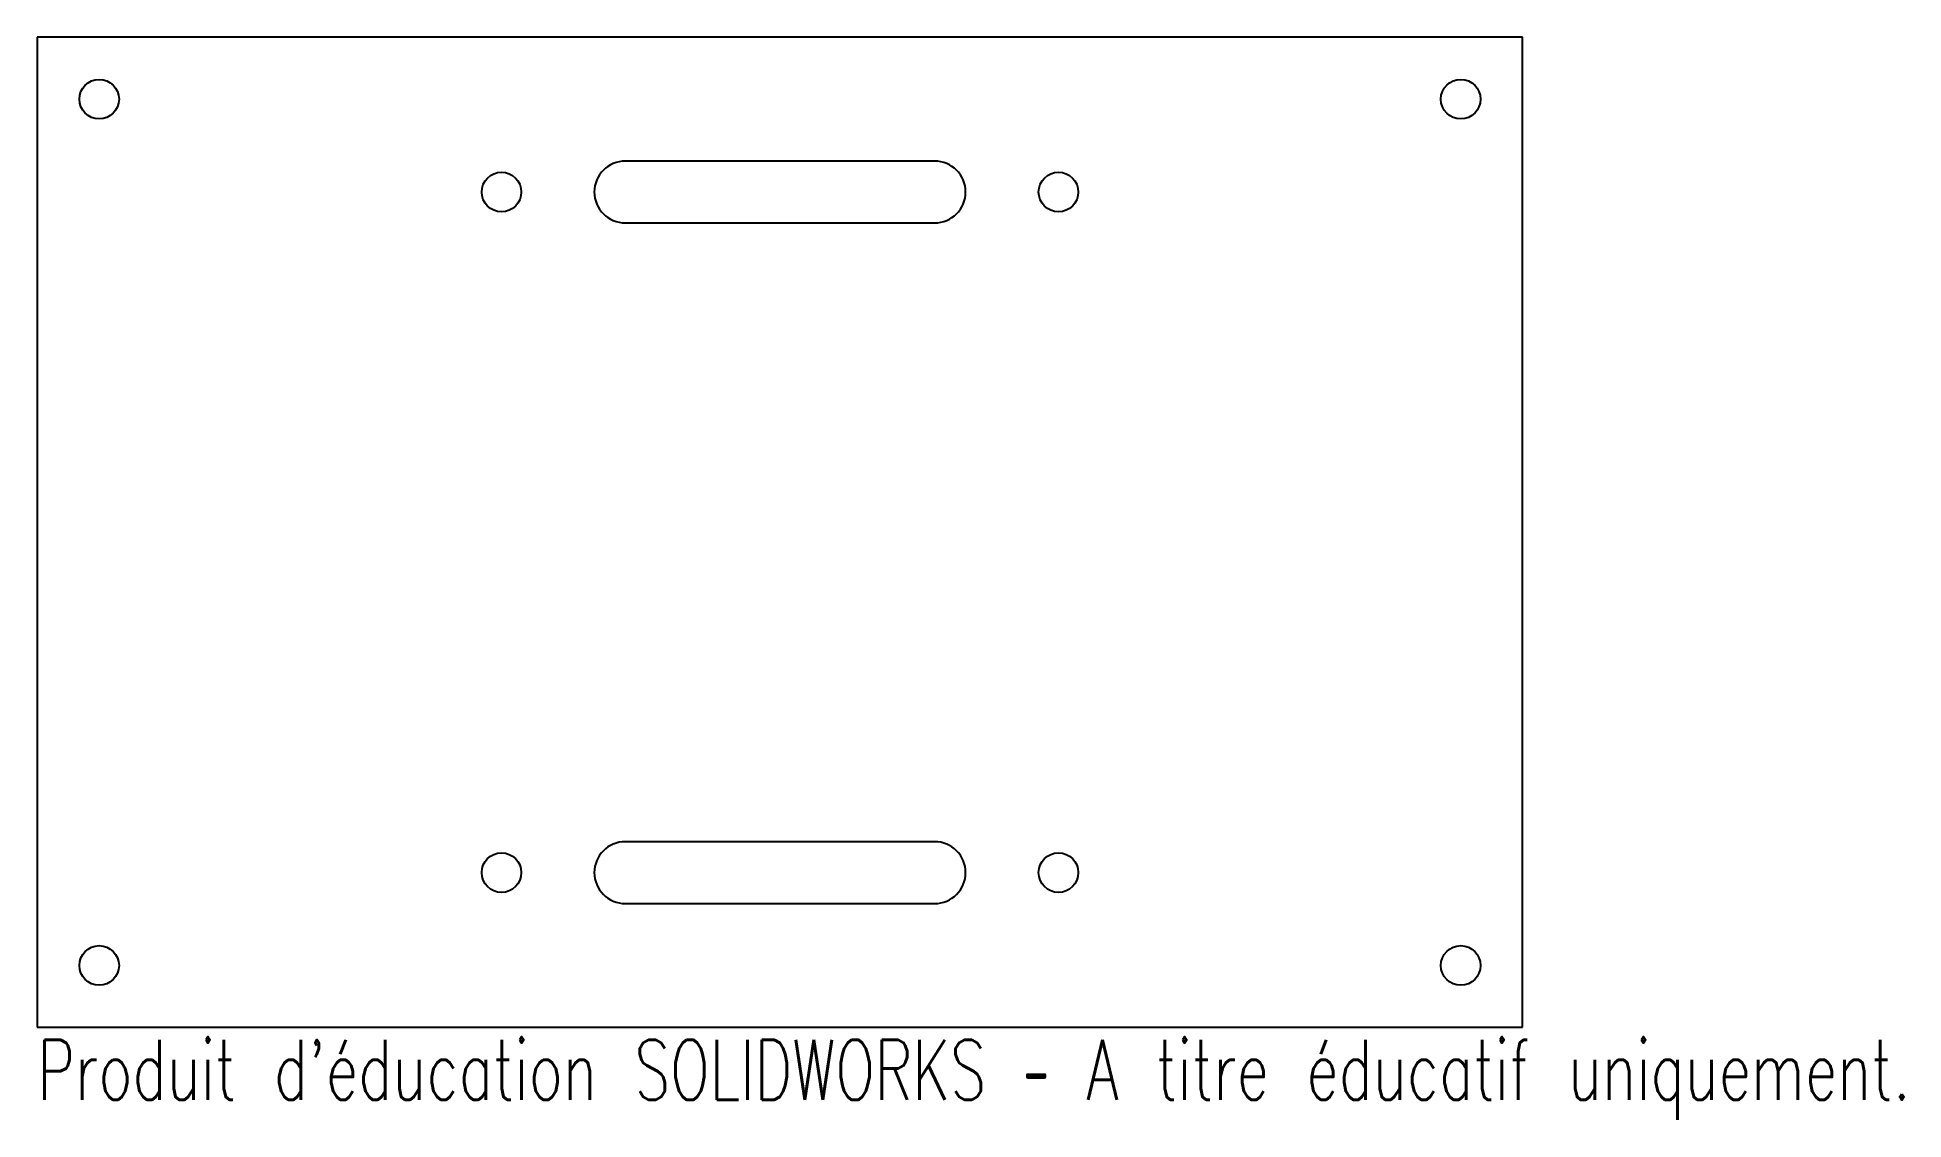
# Model space of a CAD drawing. Header units: millimetres. Extents: x 0 to 151, y -7 to 80.
import ezdxf

# ---------------------------------------------------------------- set-up
doc = ezdxf.new("R2010")
doc.units = ezdxf.units.MM
doc.styles.add('SLDTEXTSTYLE0', font='TXT', dxfattribs={"width": 0.7, "bigfont": 'bigfont'})

msp = doc.modelspace()

# ---------------------------------------------------------------- linework, layer by layer
at = {"color": 7, "linetype": 'Continuous', "lineweight": 25}
for p, q in [((120, 80), (0, 80)), ((0, 80), (0, 0)), ((120, 0), (120, 80)), ((72.5, 70), (47.5, 70)), ((47.5, 65), (72.5, 65)), ((72.5, 15), (47.5, 15)), ((47.5, 10), (72.5, 10)), ((0, 0), (120, 0))]:
    msp.add_line(p, q, dxfattribs=at)
for centre in [(5, 75), (115, 75), (37.5, 67.5), (82.5, 67.5), (37.5, 12.5), (82.5, 12.5), (5, 5), (115, 5)]:
    msp.add_circle(centre, 1.6, dxfattribs=at)
for centre, start, end in [((47.5, 67.5), 90, 270), ((72.5, 67.5), 270, 90), ((47.5, 12.5), 90, 270), ((72.5, 12.5), 270, 90)]:
    msp.add_arc(centre, 2.5, start, end, dxfattribs=at)

# ---------------------------------------------------------------- texts
at = {"color": 7, "linetype": 'Continuous', "insert": (0, -1.02), "char_height": 4.8336, "attachment_point": 1, "style": 'SLDTEXTSTYLE0'}
msp.add_mtext("Produit d'éducation SOLIDWORKS – A titre éducatif uniquement.", dxfattribs=at)

doc.saveas('drawing.dxf')
